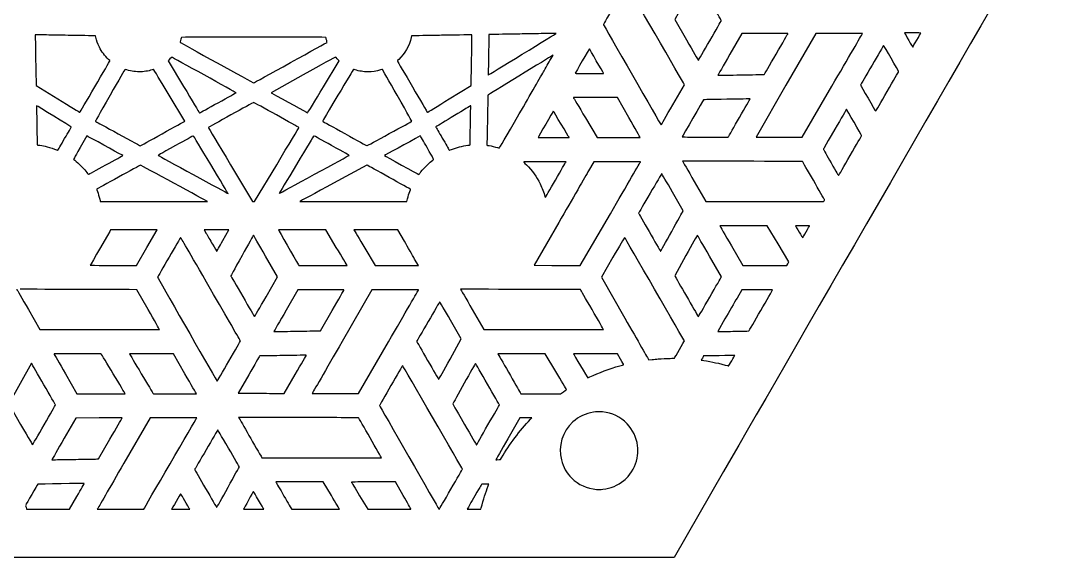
# Model space of a CAD drawing. Extents: x 18 to 192, y 74 to 223.
# Drawn here: x 81 to 186.4, y 73.5 to 128.8 of the extents above; entities that cross this region are included whole.
import ezdxf

# ---------------------------------------------------------------- set-up
doc = ezdxf.new("R2010")
doc.units = 0
doc.layers.add('Layer_1', color=7, linetype='CONTINUOUS')

msp = doc.modelspace()

# ---------------------------------------------------------------- linework, layer by layer
at = {"layer": 'Layer_1', "color": 7}
for points in [[(150.71842, 133.05657), (150.69402, 133.09617), (149.52827, 131.0003), (148.36253, 128.90443), (149.57743, 126.80102)], [(83.11475, 127.31983), (82.51854, 127.32983), (82.51854, 127.21694)], [(88.7673, 127.07152), (88.7347, 127.22053), (88.45238, 127.22953)], [(97.98842, 127.0727), (97.56454, 127.0637), (97.54774, 126.9848)], [(112.46158, 126.9848), (112.44478, 127.0637), (112.0209, 127.0727)], [(121.55673, 127.22894), (121.27435, 127.22094), (121.23465, 127.044)], [(129.93618, 127.37078), (129.24195, 127.36078), (129.23495, 127.28888)], [(157.65322, 127.45973), (155.27381, 127.45573), (154.03992, 125.3196)], [(167.66278, 127.3801), (167.70988, 127.4632), (165.30567, 127.4632), (162.90144, 127.4632), (159.82244, 122.13273), (156.74344, 116.80226), (157.71334, 116.79526)], [(172.86357, 127.52075), (172.02256, 127.52075), (172.04926, 127.47485)], [(96.38747, 124.84561), (96.20978, 124.66217), (97.79622, 122.01633)], [(112.19204, 121.98106), (113.79949, 124.66217), (113.62228, 124.84561)], [(132.67047, 125.32945), (132.66996, 125.32985)], [(135.64142, 124.8845), (135.84245, 125.23312), (135.68471, 125.13652)], [(139.57735, 123.35749), (141.03835, 123.35749), (141.02159, 123.38973)], [(110.11467, 123.20312), (106.80209, 121.36956), (106.89119, 121.31976)], [(155.58285, 123.20763), (155.58285, 123.20819)], [(82.60674, 122.26813), (82.61074, 122.10299), (84.85441, 120.72763)], [(88.65735, 121.97666), (88.65691, 121.97606)], [(125.15508, 120.72759), (127.40602, 122.10579), (127.40573, 122.25512)], [(148.17057, 120.12544), (149.3647, 122.19272), (149.3437, 122.23502)], [(160.09436, 116.78496), (161.50547, 116.78196), (164.56058, 122.03936)], [(97.87439, 118.41722), (97.91259, 118.44062), (96.31818, 121.10022)], [(125.15503, 120.728), (125.15508, 120.72759)], [(143.64086, 118.83162), (142.46963, 120.87255), (140.2001, 120.87294)], [(99.40967, 119.32478), (99.43667, 119.27908), (99.48307, 119.30598)], [(139.16716, 118.80042), (140.39435, 116.75286), (142.60778, 116.75286)], [(87.98003, 116.84136), (87.82978, 116.92206), (87.14039, 115.7154)], [(153.59252, 116.79881), (153.86396, 116.79581), (153.89832, 116.84813)], [(102.62529, 113.96272), (104.90261, 110.16369), (105.00461, 110.16369), (105.10661, 110.16369), (107.38395, 113.96273)], [(116.701, 113.8995), (116.6569, 113.9208), (113.22261, 112.05456)], [(137.14711, 114.22416), (137.17371, 114.27006), (135.01671, 114.27006)], [(142.44611, 114.26985), (140.04252, 114.26965), (139.50299, 113.33499)], [(150.37399, 112.23941), (151.57132, 110.1646), (157.63455, 110.16415), (163.69778, 110.16368), (163.74891, 110.2479)], [(102.36821, 111.00664), (102.36859, 111.00686)], [(149.21545, 109.16886), (149.24785, 109.22526), (148.14476, 111.13439)], [(115.26867, 110.16743), (120.79135, 110.17043), (120.85813, 110.43886)], [(138.09519, 103.5915), (138.64552, 103.5885), (141.74291, 108.91758), (141.74291, 108.917)], [(136.42445, 108.00471), (133.88545, 103.6091), (135.71515, 103.6021)], [(160.00726, 103.76538), (160.11765, 103.95674), (159.00463, 105.81491), (157.8916, 107.67308), (155.45465, 107.67708)], [(94.00069, 105.42236), (95.0626, 107.24975), (92.67541, 107.25375)], [(101.82481, 106.14916), (102.44089, 107.2568), (101.17992, 107.2568), (99.91895, 107.2568), (100.13346, 106.88483)], [(113.51425, 105.44705), (112.4308, 107.2568), (109.98974, 107.2568)], [(120.53012, 106.08558), (119.86187, 107.24975), (117.59357, 107.25375), (115.32526, 107.25775), (115.35786, 107.20345)], [(161.90786, 107.05816), (161.90786, 107.0584)], [(154.19905, 105.61987), (155.3804, 103.57446), (157.63863, 103.5746), (159.89686, 103.57474), (160.00726, 103.7661), (160.00726, 103.76538)], [(92.3677, 103.5953), (92.93877, 103.59544), (94.00069, 105.42283), (94.00069, 105.42236)], [(106.288, 100.37485), (107.46798, 102.41819), (106.22954, 104.56232)], [(116.46285, 105.36191), (117.53526, 103.57471), (119.75354, 103.57471), (121.9718, 103.57471), (121.58507, 104.24761)], [(142.00584, 104.42619), (140.81104, 102.37009), (143.23371, 98.14959)], [(149.52253, 104.61093), (148.36264, 102.52568), (148.40064, 102.45938)], [(153.14946, 102.37235), (153.17536, 102.42445), (151.94292, 104.55808)], [(109.61427, 103.66909), (109.66957, 103.57389), (112.15413, 103.57389), (114.63868, 103.57389), (114.61821, 103.60555)], [(94.14124, 99.05159), (92.96593, 101.0977), (92.19078, 101.1067)], [(111.93936, 101.08728), (109.56572, 101.08328), (108.34635, 98.97367)], [(119.59146, 101.09055), (117.1935, 101.09055), (114.11884, 95.76826)], [(156.86706, 101.09065), (155.28063, 101.09065), (154.78555, 100.2334)], [(81.8078, 99.05204), (83.00204, 96.98458), (89.15969, 96.98458)], [(111.68755, 96.85727), (111.87936, 96.85741), (113.09161, 98.95547)], [(127.51363, 99.05953), (128.7113, 96.98489), (134.87516, 96.98459)], [(153.54124, 98.07918), (152.79202, 96.7822), (153.23999, 96.7912)], [(125.23254, 93.9528), (126.39144, 96.03671), (125.28653, 97.94969)], [(95.31696, 96.99518), (95.31696, 96.9949)], [(107.10506, 96.82316), (107.08316, 96.78226), (107.6173, 96.79226)], [(154.8364, 96.8175), (154.8364, 96.81727)], [(113.41735, 90.4091), (115.79963, 90.40978), (118.88997, 95.7298), (118.88997, 95.72977)], [(97.92986, 92.45237), (96.75354, 94.50061), (94.49028, 94.50061)], [(106.85319, 94.29586), (105.63963, 94.27586), (105.61843, 94.24446)], [(136.11428, 92.6838), (135.02457, 94.50061), (132.58962, 94.50061)], [(142.78855, 93.93616), (142.46827, 94.49355), (140.20059, 94.49755)], [(145.67489, 93.9003), (145.69339, 93.8715), (146.02885, 93.9092)], [(82.15131, 93.48821), (82.12761, 93.52741), (80.96191, 91.43164), (79.7962, 89.33587), (81.01276, 87.22762)], [(85.63713, 92.42054), (86.81541, 90.38031), (89.29543, 90.3801)], [(104.50862, 92.32838), (103.41998, 90.44367), (104.5439, 90.43667)], [(106.91665, 90.42657), (108.16548, 90.42357), (109.29441, 92.37933)], [(139.62065, 92.1111), (139.62065, 92.11047)], [(132.45278, 90.51072), (132.52928, 90.38019), (134.5668, 90.38019), (136.60432, 90.38019), (136.92365, 90.59316)], [(91.4274, 87.82774), (91.4674, 87.89654), (89.08766, 87.89254), (86.70793, 87.88854), (85.5015, 85.8001)], [(99.12548, 87.86504), (99.14248, 87.89674), (96.73899, 87.89674), (94.3355, 87.89674), (91.64791, 83.24505)], [(133.52875, 87.75861), (133.66151, 87.89619), (133.04201, 87.89618), (132.42252, 87.89618), (131.18427, 85.75221)], [(88.87569, 83.67161), (89.03097, 83.67961), (90.20919, 85.71926)], [(84.25935, 83.65064), (84.22365, 83.58964), (84.58821, 83.59864)], [(85.79944, 83.62044), (85.79941, 83.62071)], [(105.76854, 83.94869), (105.86054, 83.78994), (112.01894, 83.78994)], [(118.17733, 83.79694), (118.17735, 83.79739)], [(130.28882, 83.60161), (130.43845, 83.61061), (130.54041, 83.78843)], [(130.28882, 83.60127), (130.28882, 83.60161)], [(153.40624, 82.39346), (148.29547, 73.53873), (105.00871, 73.53473), (61.72195, 73.53073), (56.57148, 82.45342)], [(113.00964, 79.91068), (112.17403, 81.3064), (109.73452, 81.3064), (107.29501, 81.3064), (107.32981, 81.2464)], [(120.40346, 79.92709), (119.61151, 81.30645), (117.34138, 81.30645)], [(81.56762, 78.69626), (81.61962, 78.49882), (83.82947, 78.4991), (86.03932, 78.49938), (86.80575, 79.82706), (86.80573, 79.82691)], [(115.9182, 79.89179), (116.75359, 78.49832), (118.98393, 78.49832)], [(88.93529, 78.54605), (88.91029, 78.49875), (91.29368, 78.49875)], [(97.49045, 78.49874), (98.42343, 78.49874), (98.37675, 78.58063)], [(113.84527, 78.5063), (113.84524, 78.50663)], [(127.04181, 78.57984), (126.99511, 78.49764), (127.69764, 78.50164), (128.40018, 78.50564), (128.43967, 78.65356)]]:
    msp.add_lwpolyline(points, dxfattribs=at)
for points in [[(151.9816, 126.7235)], [(173.2951, 126.78335)], [(108.80147, 124.46414)], [(112.19209, 121.98103)], [(170.2395, 121.49076)], [(101.35689, 120.34385)], [(132.3628, 119.20182)], [(148.17058, 120.1254)], [(95.58854, 117.15039)], [(118.97183, 117.1575)], [(85.54593, 116.64143)], [(137.48275, 116.77875)], [(144.81664, 116.77176)], [(125.3952, 115.52999)], [(89.77301, 113.93135)], [(166.4385, 114.90484)], [(111.26997, 112.97224)], [(122.05023, 112.9941)], [(136.08385, 112.38266)], [(100.25516, 110.16874)], [(148.05774, 107.08743)], [(101.82481, 106.14916)], [(106.288, 100.37485)], [(151.96639, 100.31586)], [(109.82361, 96.82956)], [(141.03263, 96.99489)], [(125.23254, 93.9528)], [(146.66063, 93.9697)], [(102.45843, 93.74502)], [(154.24394, 93.78364)], [(91.77546, 90.3881)], [(99.11089, 90.39216)], [(83.4335, 87.18547)], [(129.13487, 87.16967)], [(102.37304, 80.75612)], [(125.31517, 80.5583)], [(140.98091, 80.55986)], [(93.69116, 78.51635)], [(106.03945, 78.51066)], [(121.20484, 78.52302)]]:
    msp.add_lwpolyline(points, close=True, dxfattribs=at)
for points in [[(186.44748, 139.62812), (180.59876, 129.49946), (160.99615, 95.54343), (153.40624, 82.39346)], [(149.3437, 122.23502), (149.2804, 122.36258), (143.4129, 132.50162), (143.40174, 132.50272)], [(153.16193, 128.77178), (153.17433, 128.79808), (153.01279, 129.08531), (151.95954, 130.90961)], [(142.20433, 130.45283), (141.21019, 128.73063), (141.02221, 128.39657), (141.03235, 128.37016)], [(151.98159, 126.72346), (152.6229, 127.8333), (153.15405, 128.75504), (153.16193, 128.77178)], [(141.03235, 128.37016), (141.05995, 128.29836), (146.95779, 118.04062), (146.96671, 118.04899)], [(82.51854, 127.21694), (82.51853, 127.11924), (82.59694, 122.72051), (82.60674, 122.26813)], [(85.03035, 127.28813), (84.30468, 127.30023), (83.44266, 127.31453), (83.11475, 127.31983)], [(87.2599, 127.25213), (86.75931, 127.26013), (85.75601, 127.27603), (85.03035, 127.28813)], [(88.45238, 127.22953), (88.29711, 127.23453), (87.76049, 127.24443), (87.2599, 127.25213)], [(89.12267, 126.07334), (88.95132, 126.42123), (88.84299, 126.72551), (88.7673, 127.07152)], [(97.48184, 126.73135), (97.45484, 126.63535), (97.43464, 126.5552), (97.43694, 126.55324)], [(97.43694, 126.55324), (97.47724, 126.51894), (104.99714, 122.3708), (105.01264, 122.37429)], [(97.54774, 126.9848), (97.53874, 126.9414), (97.50884, 126.82735), (97.48184, 126.73135)], [(105.00466, 127.0817), (101.37887, 127.0817), (98.22156, 127.0777), (97.98842, 127.0727)], [(112.0209, 127.0727), (111.78776, 127.0777), (108.63045, 127.0817), (105.00466, 127.0817)], [(108.80141, 124.46414), (110.87314, 125.61082), (112.57008, 126.55076), (112.57238, 126.55291)], [(112.52748, 126.73135), (112.50048, 126.82735), (112.47078, 126.9414), (112.46158, 126.9848)], [(112.57238, 126.55291), (112.57438, 126.55491), (112.55448, 126.63531), (112.52748, 126.73135)], [(121.23465, 127.044), (121.04424, 126.19582), (120.58851, 125.40132), (119.94819, 124.80119)], [(122.81277, 127.25204), (122.27725, 127.24404), (121.71203, 127.23354), (121.55673, 127.22894)], [(124.52021, 127.27984), (124.11664, 127.27284), (123.34829, 127.26014), (122.81277, 127.25204)], [(127.48513, 127.31824), (127.47713, 127.32624), (126.23114, 127.31024), (124.52021, 127.27984)], [(127.44973, 124.8569), (127.47413, 126.20574), (127.49003, 127.31334), (127.48513, 127.31824)], [(129.23495, 127.28888), (129.23095, 127.24938), (129.21485, 126.4042), (129.19885, 125.41078)], [(131.3783, 127.39368), (130.96696, 127.38668), (130.31801, 127.37608), (129.93618, 127.37078)], [(133.08574, 127.42258), (132.55799, 127.41358), (131.78964, 127.40098), (131.3783, 127.39368)], [(132.66996, 125.32985), (134.59335, 126.5075), (136.1659, 127.47182), (136.1645, 127.47278)], [(135.10363, 127.45638), (134.52155, 127.44638), (133.6135, 127.43118), (133.08574, 127.42258)], [(136.1645, 127.47278), (136.1635, 127.47374), (135.68572, 127.46678), (135.10363, 127.45638)], [(149.57743, 126.80102), (150.24563, 125.64414), (150.79756, 124.6994), (150.80396, 124.70161)], [(150.80396, 124.70161), (150.80996, 124.70361), (151.34029, 125.61366), (151.9816, 126.7235)], [(160.02628, 127.45273), (160.02928, 127.45873), (158.96189, 127.46173), (157.65322, 127.45973)], [(158.81007, 125.34661), (159.4755, 126.49913), (160.02278, 127.44689), (160.02628, 127.45273)], [(164.56058, 122.03936), (166.24086, 124.93105), (167.63686, 127.33438), (167.66278, 127.3801)], [(172.04926, 127.47485), (172.06396, 127.44965), (172.2529, 127.12239), (172.46911, 126.74767)], [(172.46911, 126.74767), (172.68533, 126.37295), (172.86751, 126.06815), (172.87396, 126.07034)], [(173.70458, 127.50655), (173.70458, 127.51555), (173.41701, 127.52075), (172.86357, 127.52075)], [(172.87396, 126.07034), (172.87996, 126.07234), (173.06992, 126.39338), (173.2951, 126.78335)], [(173.29513, 126.78336), (173.52033, 127.17332), (173.70458, 127.49876), (173.70458, 127.50655)], [(90.06102, 124.80078), (89.66368, 125.17317), (89.36961, 125.57198), (89.12267, 126.07334)], [(139.58526, 125.8878), (139.57626, 125.8968), (138.11636, 123.38951), (138.11636, 123.36549)], [(141.02159, 123.38973), (140.97899, 123.47033), (139.59462, 125.87811), (139.58526, 125.8878)], [(169.87216, 126.23163), (169.85536, 126.21293), (167.51255, 122.18085), (167.50646, 122.16011)], [(171.42369, 123.54231), (171.44309, 123.57481), (169.89537, 126.25743), (169.87216, 126.23163)], [(88.65691, 121.97606), (89.49899, 123.42047), (90.19389, 124.6146), (90.20114, 124.62969)], [(90.20114, 124.62969), (90.21234, 124.65309), (90.19214, 124.67819), (90.06102, 124.80078)], [(96.58139, 125.02906), (96.57239, 125.02906), (96.48519, 124.94656), (96.38747, 124.84561)], [(103.19359, 121.36454), (103.20359, 121.37474), (96.60956, 125.02906), (96.58139, 125.02906)], [(105.01264, 122.37429), (105.02474, 122.37729), (106.72975, 123.31745), (108.80147, 124.46414)], [(113.43616, 125.03287), (113.43116, 125.03487), (111.93658, 124.21158), (110.11467, 123.20312)], [(113.62228, 124.84561), (113.52478, 124.94651), (113.44106, 125.03077), (113.43616, 125.03287)], [(119.94819, 124.80119), (119.81735, 124.67858), (119.79683, 124.6535), (119.80807, 124.63007)], [(119.80807, 124.63007), (119.84737, 124.54807), (122.88503, 119.3502), (122.89372, 119.35002)], [(127.40573, 122.25512), (127.40557, 122.33722), (127.42543, 123.50805), (127.44973, 124.8569)], [(129.19885, 125.41078), (129.18285, 124.41735), (129.16595, 123.51089), (129.16125, 123.39641)], [(129.16325, 123.18828), (129.16925, 123.18828), (130.74707, 124.1518), (132.67047, 125.32945)], [(135.68471, 125.13652), (135.59791, 125.08342), (134.08882, 124.15936), (132.33109, 123.08311)], [(134.91958, 123.63278), (135.20602, 124.12949), (135.53085, 124.69276), (135.64142, 124.8845)], [(154.03992, 125.3196), (153.36128, 124.14474), (152.80602, 123.17801), (152.80602, 123.17133)], [(157.59541, 123.24569), (157.59841, 123.24869), (158.14465, 124.19408), (158.81007, 125.34661)], [(91.76543, 123.76814), (91.75513, 123.77114), (91.14612, 122.72064), (90.22372, 121.10745)], [(93.22184, 123.52307), (92.71461, 123.52366), (92.27191, 123.59817), (91.76543, 123.76814)], [(94.55965, 123.72426), (94.131, 123.58675), (93.70387, 123.52251), (93.22184, 123.52307)], [(94.7109, 123.76426), (94.7039, 123.76626), (94.6358, 123.74876), (94.55965, 123.72426)], [(96.31818, 121.10022), (95.44126, 122.563), (94.71798, 123.76182), (94.7109, 123.76426)], [(115.29826, 123.7639), (115.29126, 123.7619), (114.5678, 122.56254), (113.69088, 121.09964)], [(115.4496, 123.7239), (115.3735, 123.7483), (115.30539, 123.7663), (115.29826, 123.7639)], [(116.78741, 123.52273), (116.30546, 123.52214), (115.8783, 123.58633), (115.4496, 123.7239)], [(118.06134, 123.70994), (117.63078, 123.5808), (117.23937, 123.52328), (116.78741, 123.52273)], [(118.26709, 123.76484), (118.26509, 123.76784), (118.17219, 123.74314), (118.06134, 123.70994)], [(119.79072, 121.09995), (118.95508, 122.56262), (118.26944, 123.76182), (118.26709, 123.76484)], [(129.16125, 123.39641), (129.15625, 123.28194), (129.15725, 123.18828), (129.16325, 123.18828)], [(132.36279, 119.20189), (133.48259, 121.14216), (134.63314, 123.13606), (134.91958, 123.63278)], [(170.2395, 121.49076), (170.88323, 122.60642), (171.41611, 123.52961), (171.42369, 123.54231)], [(132.33109, 123.08311), (130.57336, 122.00685), (129.13212, 121.12317), (129.12832, 121.11938)], [(138.11636, 123.36549), (138.11636, 123.36149), (138.7738, 123.35749), (139.57735, 123.35749)], [(152.80602, 123.17133), (152.80602, 123.16433), (152.97848, 123.16333), (153.19055, 123.16733)], [(153.19055, 123.16733), (153.40204, 123.17233), (154.47858, 123.19003), (155.58285, 123.20763)], [(155.58285, 123.20819), (156.68712, 123.22579), (157.59278, 123.24269), (157.59541, 123.24569)], [(87.11218, 119.35137), (87.12018, 119.35087), (87.81527, 120.53225), (88.65735, 121.97666)], [(97.79622, 122.01633), (98.66877, 120.56113), (99.39482, 119.34993), (99.40967, 119.32478)], [(101.35691, 120.34381), (102.36197, 120.89986), (103.18848, 121.35919), (103.19359, 121.36454)], [(106.89119, 121.31976), (108.01814, 120.68993), (110.55485, 119.29375), (110.5675, 119.29637)], [(110.5675, 119.29637), (110.5765, 119.29837), (111.30799, 120.50641), (112.19209, 121.98103)], [(167.50646, 122.16011), (167.50246, 122.14571), (169.04836, 119.46228), (169.06089, 119.46229)], [(169.06089, 119.46229), (169.06589, 119.46229), (169.59576, 120.3751), (170.2395, 121.49076)], [(84.85441, 120.72763), (86.08842, 119.97118), (87.10442, 119.35186), (87.11218, 119.35137)], [(90.22372, 121.10745), (89.02824, 119.01665), (88.70292, 118.43754), (88.7168, 118.42491)], [(99.48307, 119.30598), (99.50857, 119.32078), (100.35183, 119.7878), (101.35689, 120.34385)], [(105.00463, 120.3695), (104.97343, 120.36889), (100.34797, 117.79649), (100.34797, 117.77976)], [(109.6613, 117.78008), (109.6613, 117.79738), (105.03465, 120.37009), (105.00463, 120.3695)], [(113.69088, 121.09964), (112.14063, 118.51351), (112.09733, 118.43936), (112.12771, 118.42267)], [(121.29241, 118.42441), (121.30631, 118.43701), (120.98141, 119.01583), (119.79072, 121.09995)], [(122.89372, 119.35002), (122.89972, 119.34988), (123.91701, 119.96999), (125.15503, 120.728)], [(129.12832, 121.11938), (129.11932, 121.11038), (129.02648, 115.9751), (129.03522, 115.96637)], [(140.2001, 120.87294), (138.86686, 120.87316), (137.9325, 120.86794), (137.93526, 120.86064)], [(137.93526, 120.86064), (137.93826, 120.85364), (138.4922, 119.92658), (139.16716, 118.80042)], [(151.34351, 120.64178), (151.32581, 120.62488), (149.15843, 116.87385), (149.14345, 116.83411)], [(153.74331, 120.69458), (152.09385, 120.66868), (151.35467, 120.65238), (151.34351, 120.64178)], [(156.13257, 120.72648), (156.12957, 120.72948), (155.05433, 120.71518), (153.74331, 120.69458)], [(153.89832, 116.84813), (153.97192, 116.96153), (156.13784, 120.72121), (156.13257, 120.72648)], [(82.6495, 120.03581), (82.6465, 120.03281), (82.7181, 116.0003), (82.7214, 115.9967)], [(86.23182, 117.84276), (86.21892, 117.85656), (82.65328, 120.03933), (82.6495, 120.03581)], [(127.35968, 120.03563), (127.35768, 120.03663), (126.60358, 119.577), (125.6832, 119.01329)], [(127.28788, 115.99649), (127.29088, 116.00049), (127.36288, 120.03299), (127.35968, 120.03563)], [(130.30222, 115.67142), (130.31912, 115.67342), (130.9639, 116.77794), (132.3628, 119.20182)], [(135.86722, 119.4725), (135.86322, 119.4775), (134.31402, 116.79263), (134.30885, 116.77165)], [(137.48275, 116.77878), (137.46825, 116.80588), (135.87201, 119.46743), (135.86722, 119.4725)], [(146.96671, 118.04899), (146.97171, 118.05399), (147.5138, 118.9884), (148.17058, 120.1254)], [(166.05417, 119.66307), (166.04917, 119.65807), (165.5103, 118.73317), (164.85686, 117.6084)], [(167.61459, 116.96506), (167.61459, 116.99586), (166.06525, 119.67459), (166.05417, 119.66307)], [(88.7168, 118.42491), (88.7268, 118.41591), (88.92818, 118.30405), (89.1649, 118.17602)], [(89.1649, 118.17602), (89.7833, 117.84154), (91.29175, 117.02182), (92.38928, 116.42382)], [(95.58855, 117.1504), (96.82475, 117.83431), (97.85338, 118.40437), (97.87439, 118.41722)], [(112.12771, 118.42267), (112.14491, 118.41367), (113.17179, 117.84378), (114.40969, 117.15723)], [(118.97183, 117.1574), (120.23843, 117.84539), (121.2827, 118.41554), (121.29241, 118.42441)], [(125.6832, 119.01329), (124.76282, 118.44958), (123.95438, 117.95454), (123.88666, 117.91318)], [(144.81664, 116.77178), (144.81364, 116.78218), (144.28503, 117.7091), (143.64086, 118.83162)], [(85.54592, 116.64139), (85.92815, 117.29684), (86.23681, 117.83745), (86.23182, 117.84276)], [(93.33781, 115.90781), (93.33981, 115.90733), (94.35233, 116.46649), (95.58854, 117.15039)], [(100.34797, 117.77976), (100.34797, 117.76976), (101.37276, 116.05219), (102.62529, 113.96272)], [(107.38395, 113.96273), (108.63649, 116.0522), (109.6613, 117.77001), (109.6613, 117.78008)], [(114.40969, 117.15723), (115.64759, 116.47067), (116.66233, 115.90842), (116.66467, 115.90778)], [(116.66467, 115.90778), (116.66667, 115.90714), (117.70523, 116.46952), (118.97183, 117.1575)], [(123.88666, 117.91318), (123.76857, 117.84108), (123.76435, 117.83678), (123.7833, 117.80735)], [(123.7833, 117.80735), (123.7942, 117.79045), (124.08594, 117.29093), (124.43167, 116.6972)], [(164.85686, 117.6084), (163.703, 115.62225), (163.66934, 115.56225), (163.68782, 115.52499)], [(82.7214, 115.9967), (82.72239, 115.9957), (82.8375, 115.9783), (82.9772, 115.9583)], [(84.83835, 115.44651), (84.84535, 115.44851), (85.16369, 115.98599), (85.54593, 116.64143)], [(91.52371, 114.90339), (91.53071, 114.91039), (89.04963, 116.26692), (87.98003, 116.84136)], [(92.38928, 116.42382), (92.90928, 116.1405), (93.33612, 115.90829), (93.33781, 115.90781)], [(98.79644, 116.93425), (98.78644, 116.93225), (97.965, 116.47915), (96.96985, 115.92811)], [(100.58813, 113.97797), (99.57616, 115.66635), (98.80627, 116.93667), (98.79644, 116.93425)], [(111.21366, 116.93426), (111.20266, 116.93726), (110.49361, 115.76742), (109.42109, 113.97798)], [(113.03973, 115.92888), (112.04537, 116.47949), (111.22364, 116.93191), (111.21366, 116.93426)], [(122.17178, 116.91712), (120.95418, 116.25925), (118.48793, 114.91338), (118.48826, 114.90697)], [(122.86904, 115.7151), (122.48997, 116.3786), (122.1762, 116.91951), (122.17178, 116.91712)], [(124.43167, 116.6972), (124.77741, 116.10348), (125.08381, 115.57756), (125.11258, 115.52849)], [(127.06736, 115.96389), (127.18765, 115.98059), (127.28689, 115.99519), (127.28788, 115.99649)], [(134.30885, 116.77165), (134.30485, 116.75645), (134.59126, 116.75315), (135.90037, 116.75315)], [(135.90037, 116.75315), (137.43809, 116.75315), (137.49596, 116.75408), (137.48275, 116.77875)], [(142.60778, 116.75286), (144.45029, 116.75286), (144.82044, 116.75586), (144.81664, 116.77176)], [(149.14345, 116.83411), (149.13445, 116.81071), (149.24205, 116.80931), (151.22761, 116.80581)], [(151.22761, 116.80581), (152.37902, 116.80381), (153.44323, 116.80081), (153.59252, 116.79881)], [(157.71334, 116.79526), (158.24679, 116.79126), (159.31825, 116.78626), (160.09436, 116.78496)], [(166.4385, 114.90484), (167.08537, 116.02621), (167.6146, 116.95331), (167.61459, 116.96506)], [(82.9772, 115.9583), (83.28529, 115.9141), (83.45908, 115.8803), (83.74625, 115.80859)], [(83.74625, 115.80859), (84.06664, 115.72859), (84.46822, 115.59701), (84.71287, 115.49181)], [(84.71287, 115.49181), (84.77497, 115.46511), (84.83142, 115.44471), (84.83835, 115.44651)], [(87.14039, 115.7154), (86.4765, 114.55337), (86.45206, 114.50802), (86.47939, 114.48887)], [(96.96985, 115.92811), (95.27054, 114.98716), (95.16233, 114.92499), (95.19077, 114.90604)], [(114.82976, 114.9116), (114.84356, 114.9241), (114.43709, 115.1551), (113.03973, 115.92888)], [(123.52987, 114.48886), (123.55717, 114.50796), (123.53287, 114.55336), (122.86904, 115.7151)], [(125.11258, 115.52849), (125.14138, 115.47939), (125.17228, 115.44229), (125.18128, 115.44599)], [(125.18128, 115.44599), (125.19028, 115.44999), (125.28654, 115.48749), (125.3952, 115.52999)], [(125.39519, 115.52998), (125.93343, 115.74039), (126.48127, 115.88254), (127.06736, 115.96389)], [(129.03522, 115.96637), (129.03922, 115.96237), (129.13262, 115.94447), (129.2435, 115.92577)], [(129.2435, 115.92577), (129.50153, 115.88237), (129.87589, 115.79431), (130.10125, 115.72392)], [(130.10125, 115.72392), (130.19825, 115.69362), (130.2887, 115.67002), (130.30222, 115.67142)], [(163.68782, 115.52499), (163.69832, 115.50389), (164.04976, 114.88944), (164.46886, 114.15954)], [(86.47939, 114.48887), (86.56549, 114.42857), (86.86704, 114.17624), (87.03215, 114.02634)], [(87.03215, 114.02634), (87.32233, 113.76289), (87.69359, 113.35267), (87.91396, 113.05198)], [(88.00806, 112.96188), (88.02096, 112.96488), (88.81522, 113.40152), (89.77301, 113.93135)], [(93.34885, 113.90926), (93.32775, 113.90912), (88.86864, 111.45258), (88.84294, 111.42688)], [(89.77297, 113.93134), (90.73076, 114.46117), (91.5186, 114.89859), (91.52371, 114.90339)], [(100.25507, 110.16882), (100.22057, 110.19882), (93.36965, 113.90934), (93.34885, 113.90926)], [(95.19077, 114.90604), (95.21597, 114.88924), (102.35695, 111.00178), (102.37021, 110.99764)], [(102.36859, 111.00686), (102.36559, 111.01286), (101.56409, 112.34968), (100.58813, 113.97797)], [(109.42109, 113.97798), (108.44517, 112.34968), (107.64323, 111.01147), (107.63902, 111.00416)], [(111.26997, 112.97226), (113.218, 114.03001), (114.81991, 114.90272), (114.82976, 114.9116)], [(121.16523, 111.428), (121.15723, 111.436), (116.75451, 113.87365), (116.701, 113.8995)], [(118.48826, 114.90697), (118.48886, 114.89547), (121.98907, 112.95885), (122.01043, 112.9582)], [(122.24069, 113.2375), (122.56424, 113.63962), (122.93524, 114.0115), (123.33549, 114.33486)], [(123.33549, 114.33486), (123.42679, 114.40866), (123.51426, 114.47793), (123.52987, 114.48886)], [(132.84262, 114.24266), (132.82722, 114.21796), (132.85062, 114.19006), (133.08744, 113.95691)], [(135.01671, 114.27006), (132.89759, 114.27006), (132.85941, 114.26958), (132.84262, 114.24266)], [(133.08744, 113.95691), (133.70389, 113.34876), (134.1391, 112.74795), (134.51142, 111.99108)], [(136.08388, 112.38266), (136.65403, 113.37026), (137.13248, 114.19894), (137.14711, 114.22416)], [(141.74291, 108.917), (143.44648, 111.84799), (144.84242, 114.25146), (144.845, 114.25805)], [(144.845, 114.25805), (144.848, 114.26505), (143.76809, 114.26995), (142.44611, 114.26985)], [(149.18487, 114.32243), (149.17987, 114.31743), (149.71546, 113.38056), (150.37399, 112.23941)], [(161.52912, 114.28693), (161.51772, 114.29873), (149.19664, 114.33423), (149.18487, 114.32243)], [(163.78291, 110.36431), (163.73951, 110.44571), (161.53749, 114.27823), (161.52912, 114.28693)], [(164.46886, 114.15954), (165.04063, 113.16374), (165.23479, 112.83663), (165.24662, 112.84922)], [(165.24662, 112.84922), (165.25562, 112.85822), (165.79163, 113.78348), (166.4385, 114.90484)], [(87.91396, 113.05198), (87.96266, 112.98548), (87.99176, 112.95768), (88.00806, 112.96188)], [(107.67972, 111.01996), (107.70632, 111.03596), (109.32193, 111.91449), (111.26997, 112.97224)], [(122.01043, 112.9582), (122.01943, 112.95794), (122.03713, 112.9741), (122.05023, 112.9941)], [(122.05027, 112.99409), (122.06337, 113.01409), (122.14907, 113.12362), (122.24069, 113.2375)], [(139.50299, 113.33499), (139.20625, 112.82092), (137.82091, 110.42229), (136.42445, 108.00471)], [(147.02831, 113.04453), (147.01541, 113.0455), (144.64983, 108.98718), (144.64983, 108.96409)], [(148.14476, 111.13439), (147.53806, 112.18441), (147.03566, 113.04397), (147.02831, 113.04453)], [(113.22261, 112.05456), (111.33376, 111.02813), (109.7788, 110.18297), (109.76716, 110.17643)], [(134.51142, 111.99108), (134.71766, 111.57183), (134.91102, 111.06315), (135.00623, 110.68933)], [(135.03973, 110.58702), (135.04373, 110.58702), (135.51369, 111.39506), (136.08385, 112.38266)], [(88.84294, 111.42688), (88.83994, 111.42388), (88.87294, 111.32778), (88.91564, 111.21267)], [(88.91564, 111.21267), (89.01134, 110.95434), (89.09189, 110.68793), (89.1583, 110.41064)], [(102.37021, 110.99764), (102.37221, 110.99689), (102.37221, 111.00064), (102.36821, 111.00664)], [(107.63902, 111.00416), (107.63502, 110.99716), (107.65312, 111.00398), (107.67972, 111.01996)], [(120.85813, 110.43886), (120.93873, 110.76238), (120.99169, 110.93617), (121.09383, 111.21266)], [(121.09383, 111.21266), (121.13633, 111.32781), (121.16843, 111.42471), (121.16523, 111.428)], [(89.1583, 110.41064), (89.1862, 110.29422), (89.2116, 110.19104), (89.2148, 110.18134)], [(89.2148, 110.18134), (89.2198, 110.16724), (90.33708, 110.16374), (94.74079, 110.16374)], [(94.74079, 110.16374), (97.77693, 110.16374), (100.25839, 110.16574), (100.25516, 110.16874)], [(109.76716, 110.17643), (109.75556, 110.16943), (112.2312, 110.16593), (115.26867, 110.16743)], [(135.00623, 110.68933), (135.02053, 110.63303), (135.03563, 110.58702), (135.03973, 110.58702)], [(163.74891, 110.2479), (163.79371, 110.3217), (163.79791, 110.3361), (163.78291, 110.36431)], [(144.64983, 108.96409), (144.64983, 108.95609), (146.79846, 105.2255), (146.90368, 105.05067)], [(148.05769, 107.08747), (148.67666, 108.20119), (149.19765, 109.13781), (149.21545, 109.16886)], [(155.45465, 107.67708), (154.11432, 107.67908), (153.01769, 107.67708), (153.01769, 107.67308)], [(153.01769, 107.67308), (153.01769, 107.66908), (153.5493, 106.74485), (154.19905, 105.61987)], [(161.52552, 107.6799), (161.04584, 107.6799), (160.79219, 107.6749), (160.79527, 107.6659)], [(160.79527, 107.6659), (160.81207, 107.616), (161.53586, 106.42843), (161.5445, 106.43666)], [(162.26047, 107.6749), (162.26047, 107.6779), (161.92975, 107.6799), (161.52552, 107.6799)], [(161.90786, 107.0584), (162.10179, 107.39459), (162.26047, 107.67201), (162.26047, 107.6749)], [(90.27831, 107.24675), (90.26621, 107.23375), (88.17713, 103.6163), (88.17713, 103.6083)], [(92.67541, 107.25375), (91.36246, 107.25575), (90.28377, 107.25275), (90.27831, 107.24675)], [(100.13346, 106.88483), (100.25144, 106.68025), (100.53847, 106.18203), (100.7713, 105.77766)], [(104.98376, 106.70636), (104.97976, 106.70636), (104.45329, 105.76539), (103.81393, 104.61543)], [(106.22954, 104.56232), (105.5484, 105.74159), (104.9878, 106.70641), (104.98376, 106.70636)], [(109.98974, 107.2568), (108.04264, 107.2568), (107.55005, 107.2528), (107.55551, 107.2392)], [(107.55551, 107.2392), (107.56051, 107.2259), (109.27027, 104.26129), (109.61427, 103.66909)], [(115.35786, 107.20345), (115.37576, 107.17355), (115.87303, 106.34487), (116.46285, 105.36191)], [(146.92158, 105.05067), (146.92758, 105.05667), (147.43878, 105.97371), (148.05774, 107.08743)], [(150.69646, 106.69395), (150.68846, 106.69495), (150.16048, 105.75782), (149.52253, 104.61093)], [(151.94292, 104.55808), (151.26508, 105.73157), (150.70417, 106.69271), (150.69646, 106.69395)], [(161.5445, 106.43666), (161.5505, 106.44266), (161.71392, 106.72198), (161.90786, 107.05816)], [(97.48225, 106.46305), (97.46495, 106.44405), (95.12323, 102.41408), (95.11117, 102.38266)], [(100.57282, 101.15728), (98.24012, 105.19572), (97.49422, 106.47625), (97.48225, 106.46305)], [(100.7713, 105.77766), (101.00413, 105.3733), (101.19781, 105.04225), (101.20169, 105.04199)], [(101.20169, 105.04199), (101.20569, 105.04174), (101.48598, 105.53996), (101.82481, 106.14916)], [(121.58507, 104.24761), (121.37238, 104.6182), (120.89765, 105.44529), (120.53012, 106.08558)], [(143.21122, 106.47102), (143.20522, 106.47702), (142.66298, 105.55704), (142.00584, 104.42619)], [(149.36291, 95.8191), (149.36291, 95.8291), (143.22558, 106.45575), (143.21122, 106.47102)], [(103.81393, 104.61543), (102.92543, 103.01737), (102.65462, 102.51935), (102.6649, 102.50238)], [(114.61821, 103.60555), (114.60691, 103.62305), (114.11015, 104.45169), (113.51425, 105.44705)], [(146.90368, 105.05067), (146.90768, 105.04367), (146.91568, 105.04367), (146.92158, 105.05067)], [(88.17713, 103.6083), (88.17713, 103.6033), (90.85059, 103.595), (92.3677, 103.5953)], [(135.71515, 103.6021), (136.72149, 103.5981), (137.79251, 103.5931), (138.09519, 103.5915)], [(95.11117, 102.38266), (95.10617, 102.36956), (100.4712, 92.99555), (101.24033, 91.67363)], [(102.6649, 102.50238), (102.6719, 102.49018), (103.22022, 101.54169), (103.88251, 100.39465)], [(148.40064, 102.45938), (148.87056, 101.63877), (150.79715, 98.31108), (150.80223, 98.31125)], [(151.96641, 100.31585), (152.60282, 101.41826), (153.13519, 102.34368), (153.14946, 102.37235)], [(80.61357, 101.1351), (80.61357, 101.1261), (81.15098, 100.18914), (81.8078, 99.05204)], [(86.37796, 101.1244), (83.60724, 101.1294), (81.17678, 101.1373), (80.97693, 101.1421)], [(92.19078, 101.1067), (91.76444, 101.1117), (89.14868, 101.1194), (86.37796, 101.1244)], [(103.64761, 95.81936), (103.64761, 95.82736), (102.26395, 98.22953), (100.57282, 101.15728)], [(103.88251, 100.39465), (104.54481, 99.24762), (105.09149, 98.31417), (105.09735, 98.32032)], [(105.09735, 98.32032), (105.10335, 98.32632), (105.63901, 99.25101), (106.288, 100.37485)], [(114.30843, 101.07218), (114.31243, 101.08758), (113.90093, 101.09018), (111.93936, 101.08728)], [(113.09161, 98.95547), (113.75834, 100.10941), (114.30591, 101.06193), (114.30843, 101.07218)], [(118.88997, 95.72977), (120.58965, 98.65579), (121.98235, 101.05896), (121.98486, 101.07015)], [(121.98486, 101.07015), (121.98886, 101.08785), (121.67288, 101.09055), (119.59146, 101.09055)], [(126.32125, 101.13795), (126.31825, 101.13595), (126.85492, 100.20059), (127.51363, 99.05953)], [(138.67231, 101.10335), (138.66631, 101.10935), (126.32983, 101.14405), (126.32125, 101.13795)], [(139.85186, 99.05159), (139.20595, 100.17695), (138.67515, 101.10025), (138.67231, 101.10335)], [(150.80223, 98.31125), (150.80623, 98.31139), (151.32998, 99.21345), (151.96639, 100.31586)], [(154.78555, 100.2334), (154.51325, 99.76192), (153.95331, 98.79251), (153.54124, 98.07918)], [(156.00912, 96.85657), (156.03102, 96.87637), (158.4241, 101.01405), (158.44479, 101.06795)], [(158.44479, 101.06795), (158.45279, 101.08865), (158.31838, 101.09065), (156.86706, 101.09065)], [(124.17249, 99.86275), (124.16079, 99.86289), (121.80109, 95.80323), (121.79866, 95.77889)], [(125.28653, 97.94969), (124.67884, 99.00182), (124.17752, 99.8627), (124.17249, 99.86275)], [(95.31696, 96.9949), (95.31674, 97.0009), (94.78767, 97.92623), (94.14124, 99.05159)], [(108.34635, 98.97367), (107.6757, 97.81338), (107.11712, 96.84565), (107.10506, 96.82316)], [(141.03263, 96.9949), (141.02863, 97.0009), (140.49777, 97.92623), (139.85186, 99.05159)], [(143.23371, 98.14959), (144.56619, 95.82831), (145.66472, 93.91613), (145.67489, 93.9003)], [(89.15969, 96.98458), (92.5464, 96.98458), (95.31717, 96.98958), (95.31696, 96.99518)], [(107.6173, 96.79226), (107.91108, 96.79726), (108.90391, 96.81436), (109.82361, 96.82956)], [(109.82358, 96.82957), (110.74327, 96.84477), (111.58206, 96.85717), (111.68755, 96.85727)], [(134.87516, 96.98459), (138.26528, 96.98444), (141.03615, 96.98859), (141.03263, 96.99489)], [(153.23999, 96.7912), (153.48638, 96.7962), (154.20476, 96.8079), (154.8364, 96.8175)], [(154.8364, 96.81727), (155.83771, 96.83247), (155.98795, 96.83747), (156.00912, 96.85657)], [(102.45842, 93.74502), (103.11248, 94.87779), (103.64761, 95.81124), (103.64761, 95.81936)], [(114.11884, 95.76826), (112.42778, 92.841), (111.04213, 90.43753), (111.03963, 90.4272)], [(121.79866, 95.77889), (121.79566, 95.75249), (124.05286, 91.84781), (124.06414, 91.85925)], [(148.34528, 94.05484), (148.36378, 94.07824), (149.36291, 95.81042), (149.36291, 95.8191)], [(86.87568, 94.50034), (84.80244, 94.50034), (84.45039, 94.49734), (84.45429, 94.48054)], [(84.45429, 94.48054), (84.45629, 94.46964), (84.98907, 93.54267), (85.63713, 92.42054)], [(89.32294, 94.47564), (89.30284, 94.49894), (89.1686, 94.50034), (86.87568, 94.50034)], [(91.77546, 90.38815), (91.77546, 90.40065), (89.34751, 94.44716), (89.32294, 94.47564)], [(94.49028, 94.50061), (93.15099, 94.50061), (92.22702, 94.49561), (92.22702, 94.48781)], [(92.22702, 94.48781), (92.22702, 94.47571), (94.64241, 90.43486), (94.67182, 90.39776)], [(105.61843, 94.24446), (105.60673, 94.22716), (105.10737, 93.36496), (104.50862, 92.32838)], [(109.04747, 94.33056), (108.50807, 94.32256), (107.52064, 94.30686), (106.85319, 94.29586)], [(110.23032, 94.35196), (110.11915, 94.34796), (109.58686, 94.33856), (109.04747, 94.33056)], [(109.29441, 92.37933), (109.9153, 93.45504), (110.42536, 94.34047), (110.42788, 94.34696)], [(110.42788, 94.34696), (110.43088, 94.35296), (110.34148, 94.35596), (110.23032, 94.35196)], [(124.06414, 91.85925), (124.06914, 91.86425), (124.59515, 92.80665), (125.23254, 93.9528)], [(132.58962, 94.50061), (130.59185, 94.50061), (130.15594, 94.49761), (130.16174, 94.48221)], [(130.16174, 94.48221), (130.16774, 94.46601), (132.25342, 90.8509), (132.45278, 90.51072)], [(140.20059, 94.49755), (138.95337, 94.49955), (137.93291, 94.49719), (137.93291, 94.49255)], [(137.93291, 94.49255), (137.93291, 94.47775), (139.40696, 92.01834), (139.41604, 92.018)], [(143.10514, 93.37483), (143.10714, 93.37683), (142.9647, 93.6296), (142.78855, 93.93616)], [(146.02885, 93.9092), (146.21335, 93.9299), (146.49765, 93.9571), (146.66063, 93.9697)], [(146.66063, 93.96974), (147.14076, 94.00674), (147.40991, 94.02004), (147.88494, 94.03004)], [(147.88494, 94.03004), (148.1803, 94.03604), (148.33727, 94.04474), (148.34528, 94.05484)], [(151.34487, 94.27186), (151.33177, 94.25886), (151.09727, 93.84827), (151.10109, 93.84516)], [(154.55199, 94.32566), (154.54699, 94.33066), (151.3499, 94.27686), (151.34487, 94.27186)], [(154.24394, 93.78358), (154.41515, 94.07995), (154.55377, 94.32389), (154.55199, 94.32566)], [(84.60702, 89.22873), (84.60702, 89.23673), (82.24147, 93.33946), (82.15131, 93.48821)], [(101.25823, 91.67363), (101.26423, 91.67963), (101.80437, 92.61225), (102.45843, 93.74502)], [(120.34975, 93.2865), (120.33145, 93.28717), (117.96325, 89.19132), (117.96913, 89.16912)], [(126.50046, 82.63821), (126.49446, 82.66561), (120.35942, 93.28615), (120.34975, 93.2865)], [(127.84539, 93.51515), (127.83739, 93.52415), (125.55325, 89.43466), (125.52401, 89.35912)], [(130.31668, 89.22984), (130.31646, 89.24304), (127.86485, 93.49424), (127.84539, 93.51515)], [(139.62065, 92.11047), (140.50236, 92.5305), (141.68014, 92.96905), (142.70343, 93.25836)], [(142.70343, 93.25836), (142.92234, 93.32026), (143.10311, 93.37266), (143.10514, 93.37483)], [(151.10109, 93.84516), (151.10309, 93.84316), (151.22311, 93.82426), (151.36669, 93.80316)], [(151.36669, 93.80316), (151.69693, 93.75466), (152.23274, 93.65739), (152.58393, 93.58206)], [(152.58393, 93.58206), (152.87681, 93.51926), (153.61717, 93.33635), (153.80086, 93.28144)], [(153.80086, 93.28144), (153.86296, 93.26284), (153.918, 93.24704), (153.92319, 93.24624)], [(153.92319, 93.24624), (153.92819, 93.24543), (154.07272, 93.48727), (154.24394, 93.78364)], [(99.11089, 90.39215), (99.10789, 90.39915), (98.57684, 91.32584), (97.92986, 92.45237)], [(137.22347, 90.83658), (137.21277, 90.85328), (136.71362, 91.68456), (136.11428, 92.6838)], [(139.41604, 92.018), (139.42104, 92.01782), (139.51284, 92.0597), (139.62065, 92.1111)], [(101.24033, 91.67363), (101.24433, 91.66663), (101.25213, 91.66663), (101.25823, 91.67363)], [(136.92365, 90.59316), (137.2317, 90.79865), (137.24228, 90.80724), (137.22347, 90.83658)], [(89.29543, 90.3801), (90.65945, 90.37996), (91.77546, 90.3831), (91.77546, 90.3881)], [(94.67182, 90.39776), (94.68292, 90.38376), (95.14565, 90.38016), (96.9007, 90.38016)], [(96.9007, 90.38016), (98.11889, 90.38016), (99.11348, 90.38516), (99.11089, 90.39216)], [(104.5439, 90.43667), (105.16205, 90.43267), (106.22979, 90.42867), (106.91665, 90.42657)], [(111.03963, 90.4272), (111.03563, 90.4116), (111.44198, 90.4086), (113.41735, 90.4091)], [(83.43347, 87.18542), (84.07892, 88.30395), (84.60702, 89.22344), (84.60702, 89.22873)], [(117.96913, 89.16912), (117.97413, 89.14952), (124.00441, 78.63485), (124.07052, 78.53009)], [(125.52401, 89.35912), (125.51361, 89.33232), (125.69834, 89.00426), (126.72159, 87.2325)], [(129.13485, 87.16962), (129.78498, 88.29498), (130.3168, 89.22208), (130.31668, 89.22984)], [(90.20919, 85.71926), (90.85721, 86.84107), (91.4054, 87.78989), (91.4274, 87.82774)], [(93.6911, 78.51643), (93.7039, 78.53243), (99.08574, 87.79068), (99.12548, 87.86504)], [(103.46411, 87.94795), (103.46111, 87.94495), (105.03016, 85.22241), (105.76854, 83.94869)], [(109.63373, 87.93625), (106.24249, 87.94525), (103.46616, 87.95005), (103.46411, 87.94795)], [(115.81621, 87.90505), (115.80411, 87.91655), (114.13856, 87.92495), (109.63373, 87.93625)], [(118.17735, 83.79739), (118.17735, 83.81079), (115.83317, 87.88892), (115.81621, 87.90505)], [(130.54041, 83.78843), (131.33705, 85.1777), (132.39627, 86.58493), (133.52875, 87.75861)], [(139.99098, 88.48998), (139.18959, 88.36349), (138.47792, 88.02573), (137.88816, 87.492)], [(140.92744, 88.51838), (140.6947, 88.54148), (140.22763, 88.52738), (139.99098, 88.48998)], [(143.45439, 87.30419), (142.76725, 88.01418), (141.92373, 88.41949), (140.92744, 88.51838)], [(81.01276, 87.22762), (81.90331, 85.68434), (82.23343, 85.12371), (82.24464, 85.13557)], [(82.24464, 85.13557), (82.25264, 85.14457), (82.78805, 86.06694), (83.4335, 87.18547)], [(101.30619, 86.66446), (101.28879, 86.64536), (98.94652, 82.6137), (98.94064, 82.59271)], [(102.4223, 84.77572), (101.60176, 86.1964), (101.3177, 86.67709), (101.30619, 86.66446)], [(126.72159, 87.2325), (127.38702, 86.08031), (127.93452, 85.13243), (127.93826, 85.12609)], [(127.94896, 85.11909), (127.95096, 85.12109), (128.48474, 86.04431), (129.13487, 87.16967)], [(137.88816, 87.492), (136.80416, 86.51097), (136.34212, 84.98704), (136.69944, 83.57127)], [(144.54513, 85.03174), (144.42487, 85.91665), (144.05846, 86.68002), (143.45439, 87.30419)], [(85.5015, 85.8001), (84.83797, 84.65145), (84.279, 83.6842), (84.25935, 83.65064)], [(131.18427, 85.75221), (130.50323, 84.57303), (129.94602, 83.60466), (129.94602, 83.60027)], [(103.52676, 82.85378), (103.52476, 82.86278), (103.02767, 83.7276), (102.4223, 84.77572)], [(127.93826, 85.12609), (127.94226, 85.12009), (127.94726, 85.11609), (127.94896, 85.11909)], [(144.54553, 84.04397), (144.57793, 84.28627), (144.57773, 84.79207), (144.54513, 85.03174)], [(84.58821, 83.59864), (84.78872, 83.60364), (85.33378, 83.61314), (85.79944, 83.62044)], [(85.79941, 83.62071), (86.26507, 83.62771), (87.1128, 83.64071), (87.68324, 83.64891)], [(87.68324, 83.64891), (88.25368, 83.65691), (88.79028, 83.66731), (88.87569, 83.67161)], [(112.01894, 83.78994), (115.40606, 83.78994), (118.17733, 83.79294), (118.17733, 83.79694)], [(129.94602, 83.60027), (129.94602, 83.58967), (130.10452, 83.59017), (130.28882, 83.60127)], [(136.69944, 83.57127), (136.88089, 82.85234), (137.23445, 82.22895), (137.75599, 81.70844)], [(143.56916, 81.88497), (144.10643, 82.49484), (144.4359, 83.22338), (144.54553, 84.04397)], [(91.64791, 83.24505), (90.16974, 80.68662), (88.94906, 78.57207), (88.93529, 78.54605)], [(98.94064, 82.59271), (98.93564, 82.57441), (101.19188, 78.66695), (101.20508, 78.67128)], [(102.37304, 80.75612), (103.00967, 81.90088), (103.52884, 82.84483), (103.52676, 82.85378)], [(125.31514, 80.55835), (125.9696, 81.69136), (126.50299, 82.62729), (126.50046, 82.63821)], [(107.32981, 81.2464), (107.34891, 81.2134), (107.70909, 80.58953), (108.13015, 79.85998)], [(117.34138, 81.30645), (116.0928, 81.30645), (115.07385, 81.30145), (115.07703, 81.29585)], [(115.07703, 81.29585), (115.08003, 81.28985), (115.45874, 80.65819), (115.9182, 79.89179)], [(137.75599, 81.70844), (138.44302, 81.02272), (139.33549, 80.61735), (140.31768, 80.54486)], [(140.98091, 80.55985), (141.73896, 80.62725), (142.52989, 80.95779), (143.13286, 81.45935)], [(143.13286, 81.45935), (143.3049, 81.60246), (143.41433, 81.70921), (143.56916, 81.88497)], [(82.77472, 81.07393), (82.76312, 81.06153), (81.57365, 79.00483), (81.53222, 78.92557)], [(87.5669, 81.15983), (87.5543, 81.17243), (82.78693, 81.08693), (82.77472, 81.07393)], [(86.80573, 79.82691), (87.22726, 80.55712), (87.56979, 81.15694), (87.5669, 81.15983)], [(101.20508, 78.67128), (101.21108, 78.67328), (101.73641, 79.61135), (102.37304, 80.75612)], [(104.98347, 80.33233), (104.97747, 80.33233), (103.98137, 78.54369), (103.96982, 78.51176)], [(106.03945, 78.51063), (106.02635, 78.54373), (104.9895, 80.33243), (104.98347, 80.33233)], [(124.10792, 78.49829), (124.11792, 78.49829), (124.66071, 79.42529), (125.31517, 80.5583)], [(128.52543, 81.08607), (128.48763, 81.07807), (128.42563, 80.9765), (127.78636, 79.86993)], [(128.43967, 78.65356), (128.66205, 79.4859), (128.9038, 80.23909), (129.1614, 80.90215)], [(129.2264, 81.08207), (129.2264, 81.09597), (128.59293, 81.10007), (128.52543, 81.08607)], [(129.1614, 80.90215), (129.1971, 80.99415), (129.2264, 81.07507), (129.2264, 81.08207)], [(140.31768, 80.54486), (140.48402, 80.53256), (140.7386, 80.53786), (140.98091, 80.55986)], [(97.02444, 79.30309), (96.77445, 78.87235), (96.56711, 78.51517), (96.56369, 78.50934)], [(97.48824, 80.0957), (97.48324, 80.0907), (97.27443, 79.73383), (97.02444, 79.30309)], [(98.37675, 78.58063), (97.97533, 79.28475), (97.49545, 80.10302), (97.48824, 80.0957)], [(108.13015, 79.85998), (108.55121, 79.13044), (108.90207, 78.52559), (108.90983, 78.5159)], [(113.84524, 78.50663), (113.84524, 78.51163), (113.46922, 79.14304), (113.00964, 79.91068)], [(121.20484, 78.52303), (121.19984, 78.53663), (120.83903, 79.16843), (120.40346, 79.92709)], [(127.78636, 79.86993), (127.40257, 79.20561), (127.06752, 78.62505), (127.04181, 78.57984)], [(81.53222, 78.92557), (81.51842, 78.89917), (81.52422, 78.86007), (81.56762, 78.69626)], [(91.29368, 78.49875), (93.18347, 78.49875), (93.67998, 78.50275), (93.69116, 78.51635)], [(96.56369, 78.50934), (96.56069, 78.50334), (96.97731, 78.49874), (97.49045, 78.49874)], [(103.96982, 78.51176), (103.96682, 78.50376), (104.37657, 78.49876), (105.00463, 78.49876)], [(105.00463, 78.49876), (105.57637, 78.49876), (106.04203, 78.50376), (106.03945, 78.51066)], [(108.90983, 78.5159), (108.92103, 78.5019), (109.43302, 78.4983), (111.38461, 78.4983)], [(111.38461, 78.4983), (112.73798, 78.4983), (113.84527, 78.5023), (113.84527, 78.5063)], [(118.98393, 78.49832), (121.10224, 78.49832), (121.21379, 78.49932), (121.20484, 78.52302)], [(124.07052, 78.53009), (124.08152, 78.51259), (124.09832, 78.49829), (124.10792, 78.49829)]]:
    msp.add_open_spline(points, degree=3, dxfattribs=at)

doc.saveas('drawing.dxf')
